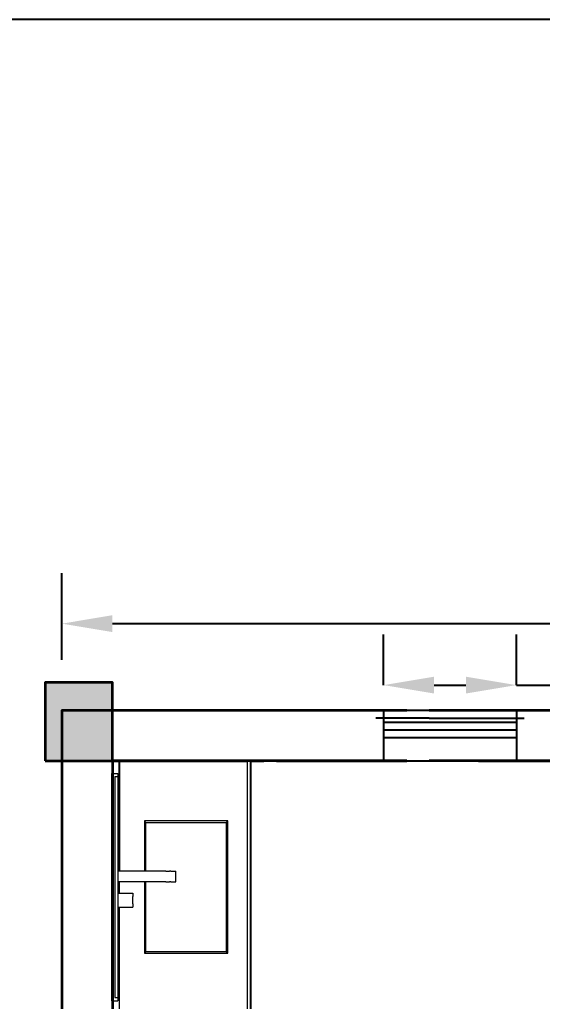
# Model space of a CAD drawing. Header units: millimetres. Extents: x 6923 to 14208, y 3430 to 4414.
# Drawn here: x 7105.8 to 7199, y 4239.2 to 4414.3 of the extents above; entities that cross this region are included whole.
import ezdxf

# ---------------------------------------------------------------- set-up
doc = ezdxf.new("R2010")
doc.units = ezdxf.units.MM
doc.layers.get('Defpoints').update_dxf_attribs({"color": 250})
for name, color, linetype, lineweight in [('dimension', 6, 'Continuous', 15), ('Furniture', 252, 'Continuous', 0), ('hatch', 214, 'Continuous', 15), ('wall', 160, 'Continuous', 35), ('window', 36, 'Continuous', 25)]:
    doc.layers.add(name, color=color, linetype=linetype, lineweight=lineweight)
doc.layers.add('SectionCutEdges', color=7, linetype='Continuous')
doc.styles.get("Standard").update_dxf_attribs({"font": 'arial.ttf'})
doc.dimstyles.new('1 to 8', dxfattribs={"dimscale": 96, "dimtxt": 0.09375, "dimasz": 0.09375, "dimexe": 0.09375, "dimexo": 0.09375, "dimgap": 0.015625, "dimtad": 0, "dimtih": 1, "dimtoh": 1, "dimdec": 0, "dimrnd": 0.09375, "dimzin": 3, "dimdsep": 46, "dimlunit": 4, "dimtxsty": 'Standard', "dimcen": 0.09375, "dimadec": 0, "dimazin": 0, "dimtfac": 1, "dimtdec": 0, "dimtofl": 0, "dimtmove": 0, "dimatfit": 3, "dimfxl": 0.09375, "dimfxlon": 1, "dimtolj": 1, "dimtzin": 0, "dimarcsym": 0})

# ---------------------------------------------------------------- blocks, each defined once
blk = doc.blocks.new('*D49')
at = {"layer": 'Defpoints', "color": 0, "transparency": 16777216}
for p in [(7086.93, 4282.37), (7123.55, 4282.07), (7122.05, 4101.81)]:
    blk.add_point(p, dxfattribs=at)
at = {"layer": 'dimension', "color": 0, "lineweight": -2, "transparency": 16777216}
for p, q in [((7095.93, 4282.3), (7077.93, 4282.45)), ((7086.86, 4273.37), (7086.23, 4198.34)), ((7085.51, 4111.11), (7086.13, 4186.15)), ((7094.43, 4102.04), (7076.43, 4102.19))]:
    blk.add_line(p, q, dxfattribs=at)
at = {"layer": 'dimension', "color": 0, "transparency": 16777216}
for points in [[(7085.36, 4273.38), (7088.36, 4273.36), (7086.93, 4282.37)], [(7084.01, 4111.12), (7087.01, 4111.1), (7085.43, 4102.11)]]:
    blk.add_solid(points, dxfattribs=at)
at = {"layer": 'dimension', "color": 0, "transparency": 16777216, "insert": (7086.18, 4192.24), "char_height": 9, "attachment_point": 5}
blk.add_mtext('\\A1;15\'-0"', dxfattribs=at)
blk = doc.blocks.new('*D53')
at = {"layer": 'Defpoints', "color": 0, "transparency": 16777216}
for p in [(7194.38, 4295.58), (7170.7, 4291.06), (7194.38, 4291.06)]:
    blk.add_point(p, dxfattribs=at)
at = {"layer": 'dimension', "color": 0, "lineweight": -2, "transparency": 16777216}
for p, q in [((7170.7, 4295.58), (7170.7, 4304.58)), ((7194.38, 4295.58), (7194.38, 4304.58)), ((7179.7, 4295.58), (7185.38, 4295.58)), ((7194.38, 4295.58), (7203.38, 4295.58))]:
    blk.add_line(p, q, dxfattribs=at)
at = {"layer": 'dimension', "color": 0, "transparency": 16777216}
for points in [[(7179.7, 4297.08), (7179.7, 4294.08), (7170.7, 4295.58)], [(7185.38, 4297.08), (7185.38, 4294.08), (7194.38, 4295.58)]]:
    blk.add_solid(points, dxfattribs=at)
at = {"layer": 'dimension', "color": 0, "transparency": 16777216, "insert": (7216.92, 4295.58), "char_height": 9, "attachment_point": 5}
blk.add_mtext('\\A1;2\'-0"', dxfattribs=at)
blk = doc.blocks.new('*D59')
at = {"layer": 'Defpoints', "color": 0, "transparency": 16777216}
for p in [(7473.62, 4306.54), (7113.3, 4291.07), (7473.62, 4282.07)]:
    blk.add_point(p, dxfattribs=at)
at = {"layer": 'dimension', "color": 0, "lineweight": -2, "transparency": 16777216}
for p, q in [((7113.3, 4300.07), (7113.3, 4315.54)), ((7473.62, 4297.54), (7473.62, 4315.54)), ((7122.3, 4306.54), (7276.51, 4306.54)), ((7464.62, 4306.54), (7310.42, 4306.54))]:
    blk.add_line(p, q, dxfattribs=at)
at = {"layer": 'dimension', "color": 0, "transparency": 16777216}
for points in [[(7122.3, 4308.04), (7122.3, 4305.04), (7113.3, 4306.54)], [(7464.62, 4308.04), (7464.62, 4305.04), (7473.62, 4306.54)]]:
    blk.add_solid(points, dxfattribs=at)
at = {"layer": 'dimension', "color": 0, "transparency": 16777216, "insert": (7293.46, 4306.54), "char_height": 9, "attachment_point": 5}
blk.add_mtext('\\A1;30\'-0"', dxfattribs=at)

msp = doc.modelspace()

# ---------------------------------------------------------------- hatches: boundary and pattern name
at = {"layer": 'hatch'}
h = msp.add_hatch(color=5, dxfattribs=at)
h.dxf.hatch_style = 1
h.paths.add_polyline_path([(7122.3, 4296.07), (7110.3, 4296.07), (7110.3, 4282.07), (7122.3, 4282.07)])

# ---------------------------------------------------------------- linework, layer by layer
for p, q in [((7123.55, 4262.41), (7123.55, 4282.07)), ((7147, 4237.03), (7147, 4282.07))]:
    msp.add_line(p, q)
at = {"color": 0}
msp.add_lwpolyline([(6923.48, 3430.02), (8498.28, 3430.02), (8498.28, 4414.27), (6923.48, 4414.27)], close=True, dxfattribs=at)
at = {"layer": 'Furniture'}
for p, q in [((7146.4, 4237.03), (7146.4, 4282.07)), ((7122.23, 4277.56), (7122.23, 4279.82)), ((7122.3, 4279.82), (7123.3, 4279.82)), ((7122.3, 4279.82), (7122.3, 4277.56)), ((7123.3, 4279.82), (7123.3, 4279.25)), ((7122.73, 4279.25), (7123.3, 4279.25)), ((7122.73, 4279.25), (7122.73, 4239.84)), ((7123.3, 4279.25), (7123.3, 4262.41)), ((7122.3, 4277.56), (7122.23, 4277.56)), ((7122.23, 4239.28), (7122.23, 4277.56)), ((7122.3, 4239.28), (7122.3, 4277.56)), ((7128.02, 4271.35), (7128.1, 4271.28)), ((7142.89, 4271.35), (7128.02, 4271.35)), ((7128.02, 4271.35), (7128.02, 4262.41)), ((7128.1, 4271.28), (7128.17, 4271.21)), ((7128.17, 4271.21), (7128.23, 4271.16)), ((7128.23, 4271.16), (7128.27, 4271.12)), ((7128.27, 4271.12), (7128.3, 4271.09)), ((7128.3, 4271.09), (7142.6, 4271.09)), ((7128.3, 4270.68), (7128.3, 4271.09)), ((7142.6, 4271.09), (7142.6, 4270.68)), ((7142.61, 4271.09), (7142.64, 4271.12)), ((7142.64, 4271.12), (7142.68, 4271.16)), ((7142.68, 4271.16), (7142.74, 4271.21)), ((7142.74, 4271.21), (7142.81, 4271.28)), ((7142.81, 4271.28), (7142.89, 4271.35)), ((7142.89, 4247.74), (7142.89, 4271.35)), ((7128.3, 4269.93), (7128.3, 4270.68)), ((7128.3, 4269.11), (7128.3, 4269.93)), ((7128.3, 4268.22), (7128.3, 4269.11)), ((7142.6, 4270.68), (7142.6, 4269.93)), ((7142.6, 4269.93), (7142.6, 4269.11)), ((7142.6, 4269.11), (7142.6, 4268.22)), ((7128.3, 4267.27), (7128.3, 4268.22)), ((7128.3, 4266.27), (7128.3, 4267.27)), ((7142.6, 4268.22), (7142.6, 4267.27)), ((7142.6, 4267.27), (7142.6, 4266.27)), ((7128.3, 4265.22), (7128.3, 4266.27)), ((7142.6, 4266.27), (7142.6, 4265.22)), ((7128.3, 4264.14), (7128.3, 4265.22)), ((7128.3, 4263.02), (7128.3, 4264.14)), ((7142.6, 4265.22), (7142.6, 4264.14)), ((7142.6, 4264.14), (7142.6, 4263.02)), ((7123.55, 4262.41), (7123.3, 4262.41)), ((7123.3, 4262.41), (7123.3, 4260.49)), ((7128.02, 4262.41), (7123.55, 4262.41)), ((7128.1, 4262.41), (7128.02, 4262.41)), ((7128.17, 4262.41), (7128.1, 4262.41)), ((7128.23, 4262.41), (7128.17, 4262.41)), ((7128.27, 4262.41), (7128.23, 4262.41)), ((7128.3, 4262.41), (7128.27, 4262.41)), ((7128.3, 4262.41), (7128.3, 4263.02)), ((7131.83, 4262.41), (7128.3, 4262.41)), ((7131.83, 4262.41), (7132.27, 4262.41)), ((7132.27, 4262.41), (7132.51, 4262.41)), ((7132.74, 4262.41), (7132.51, 4262.41)), ((7132.74, 4262.41), (7132.95, 4262.41)), ((7132.95, 4262.41), (7133.14, 4262.41)), ((7133.14, 4262.41), (7133.3, 4262.41)), ((7133.3, 4262.41), (7133.43, 4262.41)), ((7133.43, 4262.41), (7133.52, 4262.41)), ((7133.52, 4262.41), (7133.58, 4262.41)), ((7133.58, 4262.41), (7133.6, 4262.41)), ((7133.6, 4261.87), (7133.6, 4262.41)), ((7142.6, 4263.02), (7142.6, 4261.87)), ((7123.55, 4260.49), (7123.3, 4260.49)), ((7123.3, 4260.49), (7123.3, 4258.49)), ((7123.55, 4258.49), (7123.55, 4260.49)), ((7128.02, 4260.49), (7123.55, 4260.49)), ((7128.02, 4260.49), (7128.02, 4247.74)), ((7128.1, 4260.49), (7128.02, 4260.49)), ((7128.17, 4260.49), (7128.1, 4260.49)), ((7128.23, 4260.49), (7128.17, 4260.49)), ((7128.27, 4260.49), (7128.23, 4260.49)), ((7128.3, 4260.49), (7128.27, 4260.49)), ((7131.83, 4260.49), (7128.3, 4260.49)), ((7128.3, 4259.55), (7128.3, 4260.49)), ((7131.83, 4260.49), (7132.27, 4260.49)), ((7132.27, 4260.49), (7132.51, 4260.49)), ((7132.74, 4260.49), (7132.51, 4260.49)), ((7132.74, 4260.49), (7132.95, 4260.49)), ((7132.95, 4260.49), (7133.14, 4260.49)), ((7133.14, 4260.49), (7133.3, 4260.49)), ((7133.3, 4260.49), (7133.43, 4260.49)), ((7133.43, 4260.49), (7133.52, 4260.49)), ((7133.52, 4260.49), (7133.58, 4260.49)), ((7133.58, 4260.49), (7133.6, 4260.49)), ((7133.6, 4260.71), (7133.6, 4261.87)), ((7133.6, 4260.49), (7133.6, 4260.71)), ((7142.6, 4261.87), (7142.6, 4260.71)), ((7142.6, 4260.71), (7142.6, 4259.55)), ((7123.3, 4258.49), (7123.55, 4258.49)), ((7123.3, 4258.49), (7123.3, 4258.45)), ((7123.55, 4258.49), (7125.93, 4258.49)), ((7125.93, 4258.49), (7125.93, 4258.45)), ((7128.3, 4258.38), (7128.3, 4259.55)), ((7142.6, 4259.55), (7142.6, 4258.38)), ((7123.3, 4258.45), (7123.3, 4258.32)), ((7123.3, 4258.32), (7123.3, 4258.12)), ((7123.3, 4258.12), (7123.3, 4257.86)), ((7123.3, 4257.86), (7123.3, 4257.55)), ((7123.3, 4257.55), (7123.3, 4257.23)), ((7123.3, 4257.23), (7123.3, 4256.9)), ((7123.3, 4256.9), (7123.3, 4256.59)), ((7125.88, 4257.86), (7125.93, 4257.86)), ((7125.88, 4257.86), (7125.88, 4257.55)), ((7125.88, 4257.55), (7125.88, 4257.23)), ((7125.88, 4257.23), (7125.88, 4256.9)), ((7125.88, 4256.9), (7125.88, 4256.59)), ((7125.93, 4258.45), (7125.93, 4258.32)), ((7125.93, 4258.32), (7125.93, 4258.12)), ((7125.93, 4258.12), (7125.93, 4257.86)), ((7128.3, 4257.22), (7128.3, 4258.38)), ((7128.3, 4256.08), (7128.3, 4257.22)), ((7142.6, 4258.38), (7142.6, 4257.22)), ((7142.6, 4257.22), (7142.6, 4256.08)), ((7123.3, 4256.59), (7123.3, 4256.33)), ((7123.3, 4256.33), (7123.3, 4256.13)), ((7123.3, 4256.13), (7123.3, 4256)), ((7123.3, 4256), (7123.3, 4255.96)), ((7123.3, 4255.96), (7123.3, 4239.84)), ((7123.3, 4255.96), (7123.55, 4255.96)), ((7123.55, 4237.03), (7123.55, 4255.96)), ((7123.55, 4255.96), (7125.93, 4255.96)), ((7125.88, 4256.59), (7125.93, 4256.59)), ((7125.93, 4256.59), (7125.93, 4256.33)), ((7125.93, 4256.33), (7125.93, 4256.13)), ((7125.93, 4256.13), (7125.93, 4256)), ((7125.93, 4255.96), (7125.93, 4256)), ((7128.3, 4254.96), (7128.3, 4256.08)), ((7142.6, 4256.08), (7142.6, 4254.96)), ((7128.3, 4253.87), (7128.3, 4254.96)), ((7128.3, 4252.82), (7128.3, 4253.87)), ((7142.6, 4254.96), (7142.6, 4253.87)), ((7142.6, 4253.87), (7142.6, 4252.82)), ((7128.3, 4251.82), (7128.3, 4252.82)), ((7128.3, 4250.87), (7128.3, 4251.82)), ((7142.6, 4252.82), (7142.6, 4251.82)), ((7142.6, 4251.82), (7142.6, 4250.87)), ((7128.3, 4249.98), (7128.3, 4250.87)), ((7128.3, 4249.16), (7128.3, 4249.98)), ((7142.6, 4250.87), (7142.6, 4249.98)), ((7142.6, 4249.98), (7142.6, 4249.16)), ((7128.27, 4247.98), (7128.23, 4247.94)), ((7128.3, 4248.41), (7128.3, 4249.16)), ((7128.3, 4248.01), (7128.3, 4248.41)), ((7142.6, 4248.01), (7128.3, 4248.01)), ((7128.3, 4248.01), (7128.3, 4248)), ((7142.6, 4249.16), (7142.6, 4248.41)), ((7142.6, 4248.41), (7142.6, 4248.01)), ((7142.6, 4248.01), (7142.61, 4248)), ((7142.61, 4248), (7142.64, 4247.98)), ((7142.64, 4247.98), (7142.68, 4247.94)), ((7128.1, 4247.82), (7128.02, 4247.74)), ((7128.02, 4247.74), (7142.89, 4247.74)), ((7128.17, 4247.88), (7128.1, 4247.82)), ((7128.23, 4247.94), (7128.17, 4247.88)), ((7142.68, 4247.94), (7142.74, 4247.88)), ((7142.74, 4247.88), (7142.81, 4247.82)), ((7142.81, 4247.82), (7142.89, 4247.74)), ((7122.3, 4239.28), (7123.3, 4239.28)), ((7122.3, 4239.28), (7122.3, 4237.03)), ((7122.73, 4239.84), (7123.3, 4239.84)), ((7123.3, 4239.84), (7123.3, 4239.28))]:
    msp.add_line(p, q, dxfattribs=at)
at = {"layer": 'SectionCutEdges'}
for p, q in [((7146.4, 4282.07), (7146.48, 4282.07)), ((7146.48, 4282.07), (7146.56, 4282.07)), ((7146.56, 4282.07), (7146.63, 4282.07)), ((7146.63, 4282.07), (7146.7, 4282.07)), ((7146.7, 4282.07), (7146.77, 4282.07)), ((7146.77, 4282.07), (7146.83, 4282.07)), ((7146.83, 4282.07), (7146.88, 4282.07)), ((7146.88, 4282.07), (7146.92, 4282.07)), ((7146.98, 4282.07), (7146.92, 4282.07)), ((7146.98, 4282.07), (7147, 4282.07)), ((7147, 4282.07), (7147, 4282.07))]:
    msp.add_line(p, q, dxfattribs=at)
at = {"layer": 'wall'}
for p, q in [((7122.3, 4282.07), (7123.55, 4282.07)), ((7122.3, 4282.07), (7122.3, 4279.82)), ((7123.55, 4282.07), (7146.4, 4282.07)), ((7147, 4282.07), (7149.33, 4282.07)), ((7151.58, 4282.07), (7174.82, 4282.07)), ((7187.61, 4282.07), (7214.64, 4282.07))]:
    msp.add_line(p, q, dxfattribs=at)
msp.add_lwpolyline([(7110.3, 4282.07), (7122.3, 4282.07), (7122.3, 4296.07), (7110.3, 4296.07)], close=True, dxfattribs=at)
msp.add_lwpolyline([(7110.3, 4282.07), (7122.3, 4282.07), (7122.3, 4296.07), (7110.3, 4296.07)], close=True, dxfattribs=at)
for points in [[(7174.82, 4291.07), (7113.3, 4291.07), (7113.3, 3670.15)], [(7313.53, 4291.07), (7178.82, 4291.07)], [(7174.82, 4282.07), (7122.3, 4282.07), (7122.3, 3670.15)], [(7313.53, 4282.07), (7178.82, 4282.07)]]:
    msp.add_lwpolyline(points, dxfattribs=at)
at = {"layer": 'window'}
for p, q in [((7178.82, 4291.06), (7170.7, 4291.06)), ((7170.7, 4291.06), (7170.7, 4282.06)), ((7178.82, 4291.06), (7194.38, 4291.06)), ((7194.38, 4291.06), (7194.38, 4282.07)), ((7178.82, 4289.68), (7169.31, 4289.68)), ((7170.7, 4288.99), (7178.82, 4288.99)), ((7178.82, 4289.68), (7195.76, 4289.68)), ((7178.82, 4288.99), (7194.38, 4288.99)), ((7170.7, 4287.6), (7178.82, 4287.6)), ((7178.82, 4287.6), (7194.38, 4287.6)), ((7170.7, 4286.22), (7178.82, 4286.22)), ((7178.82, 4286.22), (7194.38, 4286.22)), ((7170.7, 4282.06), (7178.82, 4282.06)), ((7178.82, 4282.07), (7194.38, 4282.07))]:
    msp.add_line(p, q, dxfattribs=at)

# ---------------------------------------------------------------- dimensions: what is measured, and where the dimension line sits
at = {"layer": 'dimension', "color": 219, "true_color": 0x642165}
for base, p1, p2, picture, middle in [((7473.62, 4306.54), (7113.3, 4291.07), (7473.62, 4282.07), '*D59', (7293.46, 4306.54)), ((7194.38, 4295.58), (7170.7, 4291.06), (7194.38, 4291.06), '*D53', (7216.92, 4295.58))]:
    dim = msp.add_linear_dim(base=base, p1=p1, p2=p2, dimstyle='1 to 8', dxfattribs=at)
    dim.commit()
    dim.dimension.update_dxf_attribs({"geometry": picture, "text_midpoint": middle})
dim = msp.add_aligned_dim(p1=(7122.05, 4101.81), p2=(7123.55, 4282.07), distance=36.62, dimstyle='1 to 8', dxfattribs=at)
dim.commit()
dim.dimension.update_dxf_attribs({"geometry": '*D49', "text_midpoint": (7086.18, 4192.24)})

doc.saveas('drawing.dxf')
